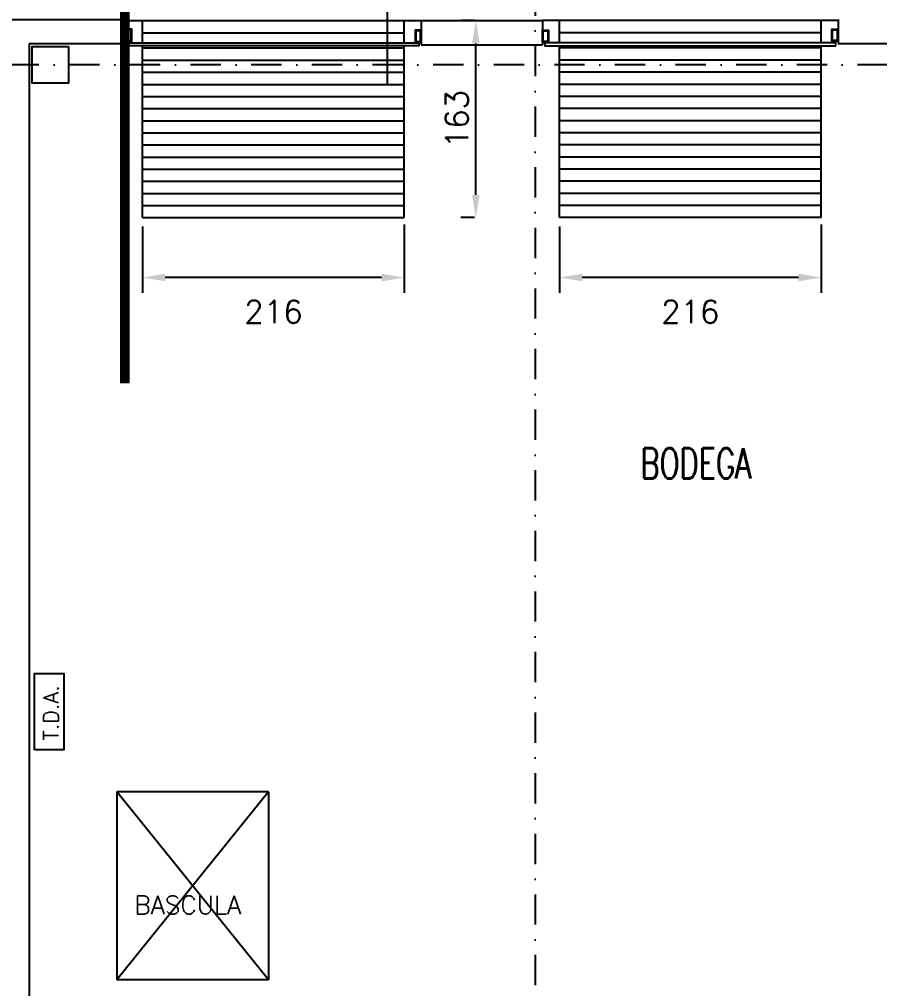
# Model space of a CAD drawing. Header units: millimetres. Extents: x 340 to 1003762, y 22 to 362022.
# Drawn here: x 591966 to 599061, y 299433 to 307432 of the extents above; entities that cross this region are included whole.
import ezdxf

# ---------------------------------------------------------------- set-up
doc = ezdxf.new("R2010")
doc.units = ezdxf.units.MM
doc.set_wipeout_variables(frame=1)
doc.linetypes.add('LSBB_P_002 - PLANTA 1° NIVEL SALA DE VENTAS$0$DASHDOT2', pattern=[0.5, 0.25, -0.125, 0, -0.125])
for name, color, linetype in [('A-DEMOLICION SV', 40, 'Continuous'), ('LSBB_P_002 - PLANTA 1° NIVEL SALA DE VENTAS$0$A-TDA', 14, 'Continuous'), ('LSBB_P_002 - PLANTA 1° NIVEL SALA DE VENTAS$0$A-Textos', 2, 'Continuous'), ('LSBB_P_002 - PLANTA 1° NIVEL SALA DE VENTAS$0$CORTES', 2, 'Continuous'), ('LSBB_P_002 - PLANTA 1° NIVEL SALA DE VENTAS$0$COTAS 125', 2, 'Continuous'), ('LSBB_P_002 - PLANTA 1° NIVEL SALA DE VENTAS$0$EJES', 8, 'LSBB_P_002 - PLANTA 1° NIVEL SALA DE VENTAS$0$DASHDOT2'), ('LSBB_P_002 - PLANTA 1° NIVEL SALA DE VENTAS$0$EQUIPO', 4, 'Continuous'), ('LSBB_P_002 - PLANTA 1° NIVEL SALA DE VENTAS$0$ESTRUCTURA', 5, 'Continuous'), ('LSBB_P_002 - PLANTA 1° NIVEL SALA DE VENTAS$0$LETREROS', 2, 'Continuous'), ('LSBB_P_002 - PLANTA 1° NIVEL SALA DE VENTAS$0$LINEA CORTES', 7, 'Continuous'), ('LSBB_P_002 - PLANTA 1° NIVEL SALA DE VENTAS$0$MUROS', 5, 'Continuous'), ('LSBB_P_002 - PLANTA 1° NIVEL SALA DE VENTAS$0$PUERTAS', 2, 'Continuous'), ('LSBB_P_002 - PLANTA 1° NIVEL SALA DE VENTAS$0$TAB-REJA', 1, 'Continuous')]:
    doc.layers.add(name, color=color, linetype=linetype)
doc.styles.add('LSBB_P_002 - PLANTA 1° NIVEL SALA DE VENTAS$0$ROMANS', font='romans')
doc.dimstyles.new('LSBB_P_002 - PLANTA 1° NIVEL SALA DE VENTAS$0$DIMENSION-125', dxfattribs={"dimscale": 125, "dimtxt": 0.0015, "dimasz": 0.0015, "dimexe": 0.001, "dimexo": 0.0005, "dimgap": 0.0005, "dimtad": 1, "dimdec": 0, "dimlfac": 100, "dimzin": 0, "dimdsep": 46, "dimtxsty": 'LSBB_P_002 - PLANTA 1° NIVEL SALA DE VENTAS$0$ROMANS', "dimcen": 0.004, "dimclrd": 4, "dimclre": 8, "dimclrt": 3, "dimadec": 0, "dimazin": 0, "dimtfac": 1, "dimtdec": 0, "dimtix": 1, "dimtofl": 0, "dimtmove": 2, "dimatfit": 3, "dimfxl": 0, "dimtolj": 1, "dimtzin": 0, "dimarcsym": 0})

# ---------------------------------------------------------------- blocks, each defined once
blk = doc.blocks.new('*D80')
at = {"layer": 'LSBB_P_002 - PLANTA 1° NIVEL SALA DE VENTAS$0$COTAS 125', "color": 8, "linetype": 'Continuous', "lineweight": -2, "transparency": 16777216}
for p, q in [((819.6393, 319.8317), (819.6393, 319.2851)), ((821.7983, 319.8476), (821.7983, 319.2851))]:
    blk.add_line(p, q, dxfattribs=at)
at = {"layer": 'LSBB_P_002 - PLANTA 1° NIVEL SALA DE VENTAS$0$COTAS 125', "linetype": 'Continuous', "lineweight": -2, "transparency": 16777216}
blk.add_line((821.6108, 319.4101), (819.8268, 319.4101), dxfattribs=at)
at = {"layer": 'LSBB_P_002 - PLANTA 1° NIVEL SALA DE VENTAS$0$COTAS 125', "transparency": 16777216}
for points in [[(819.8268, 319.4414), (819.8268, 319.3789), (819.6393, 319.4101)], [(821.6108, 319.4414), (821.6108, 319.3789), (821.7983, 319.4101)]]:
    blk.add_solid(points, dxfattribs=at)
at = {"layer": 'LSBB_P_002 - PLANTA 1° NIVEL SALA DE VENTAS$0$COTAS 125', "color": 2, "transparency": 16777216, "insert": (820.7188, 319.1276), "char_height": 0.1875, "attachment_point": 5, "style": 'LSBB_P_002 - PLANTA 1° NIVEL SALA DE VENTAS$0$ROMANS'}
blk.add_mtext('\\A1;216', dxfattribs=at)
blk = doc.blocks.new('LSBB_P_002 - PLANTA 1° NIVEL SALA DE VENTAS$0$3DDOOR')
at = {"color": 0}
for p, q in [((-0.5, 0), (-0.5, -1)), ((0.5, 0), (-0.5, 0)), ((0.5, -1), (0.5, 0)), ((-0.5, -1), (0.5, -1))]:
    blk.add_line(p, q, dxfattribs=at)
for points in [[(-0.5, 0), (-0.5, -1), (0.5, -1), (0.5, 0)], [(-0.5, 0, 1), (-0.5, -1, 1), (0.5, -1, 1), (0.5, 0, 1)]]:
    blk.add_3dface(points, dxfattribs=at)
blk = doc.blocks.new('*D82')
at = {"layer": 'LSBB_P_002 - PLANTA 1° NIVEL SALA DE VENTAS$0$COTAS 125', "color": 8, "linetype": 'Continuous', "lineweight": -2, "transparency": 16777216}
for p, q in [((818.9373, 321.5302), (818.8245, 321.5302)), ((818.9373, 319.9046), (818.8245, 319.9046))]:
    blk.add_line(p, q, dxfattribs=at)
at = {"layer": 'LSBB_P_002 - PLANTA 1° NIVEL SALA DE VENTAS$0$COTAS 125', "linetype": 'Continuous', "lineweight": -2, "transparency": 16777216}
blk.add_line((818.9495, 320.0921), (818.9495, 321.3427), dxfattribs=at)
at = {"layer": 'LSBB_P_002 - PLANTA 1° NIVEL SALA DE VENTAS$0$COTAS 125', "transparency": 16777216}
for points in [[(818.9182, 321.3427), (818.9807, 321.3427), (818.9495, 321.5302)], [(818.9182, 320.0921), (818.9807, 320.0921), (818.9495, 319.9046)]]:
    blk.add_solid(points, dxfattribs=at)
at = {"layer": 'LSBB_P_002 - PLANTA 1° NIVEL SALA DE VENTAS$0$COTAS 125', "color": 2, "transparency": 16777216, "insert": (818.7932, 320.7174), "char_height": 0.1875, "attachment_point": 5, "rotation": 90, "style": 'LSBB_P_002 - PLANTA 1° NIVEL SALA DE VENTAS$0$ROMANS'}
blk.add_mtext('\\A1;163', dxfattribs=at)
blk = doc.blocks.new('*D85')
at = {"layer": 'LSBB_P_002 - PLANTA 1° NIVEL SALA DE VENTAS$0$COTAS 125', "color": 8, "linetype": 'Continuous', "lineweight": -2, "transparency": 16777216}
for p, q in [((816.2007, 319.8317), (816.2007, 319.2851)), ((818.3597, 319.8476), (818.3597, 319.2851))]:
    blk.add_line(p, q, dxfattribs=at)
at = {"layer": 'LSBB_P_002 - PLANTA 1° NIVEL SALA DE VENTAS$0$COTAS 125', "linetype": 'Continuous', "lineweight": -2, "transparency": 16777216}
blk.add_line((818.1722, 319.4101), (816.3882, 319.4101), dxfattribs=at)
at = {"layer": 'LSBB_P_002 - PLANTA 1° NIVEL SALA DE VENTAS$0$COTAS 125', "transparency": 16777216}
for points in [[(816.3882, 319.4414), (816.3882, 319.3789), (816.2007, 319.4101)], [(818.1722, 319.4414), (818.1722, 319.3789), (818.3597, 319.4101)]]:
    blk.add_solid(points, dxfattribs=at)
at = {"layer": 'LSBB_P_002 - PLANTA 1° NIVEL SALA DE VENTAS$0$COTAS 125', "color": 2, "transparency": 16777216, "insert": (817.2802, 319.1276), "char_height": 0.1875, "attachment_point": 5, "style": 'LSBB_P_002 - PLANTA 1° NIVEL SALA DE VENTAS$0$ROMANS'}
blk.add_mtext('\\A1;216', dxfattribs=at)
blk = doc.blocks.new('LSBB_P_002 - PLANTA 1° NIVEL SALA DE VENTAS$0$JAMB')
at = {"color": 0}
for points in [[(-0.5, -0.5), (0.5, -0.5), (0.5, 0.5), (-0.5, 0.5)], [(-0.375, -0.4375), (0.375, -0.4375), (0.375, 0.4375), (-0.375, 0.4375)]]:
    blk.add_lwpolyline(points, close=True, dxfattribs=at)
blk = doc.blocks.new('LSBB_P_002 - PLANTA 1° NIVEL SALA DE VENTAS$0$A$C18211239')
at = {"layer": 'LSBB_P_002 - PLANTA 1° NIVEL SALA DE VENTAS$0$A-TDA'}
blk.add_lwpolyline([(0, 0.1934), (0.5054, 0.1934), (0.5054, 0), (0, 0)], close=True, dxfattribs=at)
at = {"layer": 'LSBB_P_002 - PLANTA 1° NIVEL SALA DE VENTAS$0$A-TDA', "style": 'LSBB_P_002 - PLANTA 1° NIVEL SALA DE VENTAS$0$ROMANS'}
blk.add_text('T.D.A.', height=0.1, dxfattribs=at).set_placement((0.0614, 0.0346))
blk = doc.blocks.new('LSBB_P_002 - PLANTA 1° NIVEL SALA DE VENTAS', base_point=(223.5696, 14.2202))
at = {"layer": 'LSBB_P_002 - PLANTA 1° NIVEL SALA DE VENTAS$0$CORTES', "color": 1, "const_width": 0.08}
blk.add_lwpolyline([(816.0535, 324.3858), (816.0535, 318.5364)], dxfattribs=at)
at = {"layer": 'LSBB_P_002 - PLANTA 1° NIVEL SALA DE VENTAS$0$EJES'}
for p, q in [((819.4395, 327.8225), (819.4395, 242.5191)), ((877.8587, 321.1656), (769.0572, 321.1656))]:
    blk.add_line(p, q, dxfattribs=at)
at = {"layer": 'LSBB_P_002 - PLANTA 1° NIVEL SALA DE VENTAS$0$EQUIPO'}
for p, q in [((817.2394, 313.6154), (815.9894, 315.1654)), ((817.2394, 315.1654), (815.9894, 313.6154)), ((815.9894, 315.1654), (815.9894, 313.6154)), ((817.2394, 315.1654), (815.9894, 315.1654)), ((817.2394, 315.1654), (817.2394, 313.6154)), ((817.2394, 313.6154), (815.9894, 313.6154))]:
    blk.add_line(p, q, dxfattribs=at)
at = {"layer": 'LSBB_P_002 - PLANTA 1° NIVEL SALA DE VENTAS$0$ESTRUCTURA'}
blk.add_lwpolyline([(815.5895, 321.3156), (815.5895, 321.0156), (815.2895, 321.0156), (815.2895, 321.3156)], close=True, dxfattribs=at)
at = {"layer": 'LSBB_P_002 - PLANTA 1° NIVEL SALA DE VENTAS$0$LINEA CORTES', "color": 1, "ltscale": 3}
blk.add_line((818.2201, 321.006), (818.2201, 324.3611), dxfattribs=at)
at = {"layer": 'LSBB_P_002 - PLANTA 1° NIVEL SALA DE VENTAS$0$MUROS'}
for p, q in [((816.061, 321.5406), (816.061, 321.3406)), ((818.4994, 321.5302), (819.4996, 321.5302)), ((818.4994, 321.5302), (818.4994, 321.3302)), ((819.4996, 321.5302), (819.4996, 321.3302)), ((821.938, 321.5406), (821.938, 321.3406)), ((815.2645, 321.3406), (815.2645, 313.3406)), ((818.4994, 321.3302), (819.2335, 321.3302)), ((818.4994, 321.3302), (819.4996, 321.3302))]:
    blk.add_line(p, q, dxfattribs=at)
at = {"layer": 'LSBB_P_002 - PLANTA 1° NIVEL SALA DE VENTAS$0$MUROS', "color": 5}
for p, q in [((818.4994, 321.5302), (819.4996, 321.5302)), ((815.2645, 321.3406), (816.061, 321.3406)), ((818.4994, 321.3302), (819.4996, 321.3302)), ((818.4994, 321.3302), (819.4996, 321.3302)), ((821.938, 321.3406), (823.374, 321.3406))]:
    blk.add_line(p, q, dxfattribs=at)
at = {"layer": 'LSBB_P_002 - PLANTA 1° NIVEL SALA DE VENTAS$0$PUERTAS', "color": 8}
for p, q in [((816.061, 321.5302), (818.4994, 321.5302)), ((816.2007, 321.3468), (816.2007, 321.5302)), ((818.3597, 321.3468), (818.3597, 321.5302)), ((821.938, 321.5302), (819.4996, 321.5302)), ((819.6393, 321.3468), (819.6393, 321.5302)), ((821.7983, 321.3468), (821.7983, 321.5302)), ((816.2007, 321.4302), (818.3597, 321.4302)), ((821.7983, 321.4302), (819.6393, 321.4302)), ((816.2007, 319.9046), (816.2007, 321.3218)), ((818.3597, 319.9046), (818.3597, 321.3218)), ((819.6393, 319.9046), (819.6393, 321.3218)), ((821.7983, 319.9046), (821.7983, 321.3218)), ((816.2007, 321.3046), (818.3597, 321.3046)), ((821.7983, 321.3046), (819.6393, 321.3046)), ((816.2007, 321.2046), (818.3597, 321.2046)), ((821.7983, 321.2046), (819.6393, 321.2046)), ((816.2007, 321.1046), (818.3597, 321.1046)), ((821.7983, 321.1046), (819.6393, 321.1046)), ((816.2007, 321.0046), (818.3597, 321.0046)), ((821.7983, 321.0046), (819.6393, 321.0046)), ((816.2007, 320.9046), (818.3597, 320.9046)), ((821.7983, 320.9046), (819.6393, 320.9046)), ((816.2007, 320.8046), (818.3597, 320.8046)), ((821.7983, 320.8046), (819.6393, 320.8046)), ((816.2007, 320.7046), (818.3597, 320.7046)), ((821.7983, 320.7046), (819.6393, 320.7046)), ((816.2007, 320.6046), (818.3597, 320.6046)), ((821.7983, 320.6046), (819.6393, 320.6046)), ((816.2007, 320.5046), (818.3597, 320.5046)), ((821.7983, 320.5046), (819.6393, 320.5046)), ((816.2007, 320.4046), (818.3597, 320.4046)), ((821.7983, 320.4046), (819.6393, 320.4046)), ((816.2007, 320.3046), (818.3597, 320.3046)), ((821.7983, 320.3046), (819.6393, 320.3046)), ((816.2007, 320.2046), (818.3597, 320.2046)), ((821.7983, 320.2046), (819.6393, 320.2046)), ((816.2007, 320.1046), (818.3597, 320.1046)), ((821.7983, 320.1046), (819.6393, 320.1046)), ((816.2007, 320.0046), (818.3597, 320.0046)), ((821.7983, 320.0046), (819.6393, 320.0046)), ((816.2007, 319.9046), (818.3597, 319.9046)), ((821.7983, 319.9046), (819.6393, 319.9046))]:
    blk.add_line(p, q, dxfattribs=at)
at = {"layer": 'LSBB_P_002 - PLANTA 1° NIVEL SALA DE VENTAS$0$PUERTAS', "color": 4, "zscale": 2}
for name, p, xscale, yscale, rotation in [('LSBB_P_002 - PLANTA 1° NIVEL SALA DE VENTAS$0$JAMB', (816.088, 321.4096), 0.05000000000001137, 0.09999999999999432, 1.175736565768262e-08), ('LSBB_P_002 - PLANTA 1° NIVEL SALA DE VENTAS$0$JAMB', (818.4744, 321.4027), 0.05000000000001137, 0.09999999999999432, 1.175736565768262e-08), ('LSBB_P_002 - PLANTA 1° NIVEL SALA DE VENTAS$0$JAMB', (819.5246, 321.4027), -0.05000000000001137, 0.09999999999999432, 1.175739505754336e-08), ('LSBB_P_002 - PLANTA 1° NIVEL SALA DE VENTAS$0$JAMB', (821.9109, 321.4096), -0.05000000000001137, 0.09999999999999432, 1.175739505754336e-08), ('LSBB_P_002 - PLANTA 1° NIVEL SALA DE VENTAS$0$3DDOOR', (817.2802, 321.3218), 2.399999999999977, -0.02500000000000568, 1.175159825186302e-08), ('LSBB_P_002 - PLANTA 1° NIVEL SALA DE VENTAS$0$3DDOOR', (820.7188, 321.3218), -2.399999999999977, -0.02500000000000568, 1.175155972532593e-08)]:
    blk.add_blockref(name, p, dxfattribs=dict(at, xscale=xscale, yscale=yscale, rotation=rotation))
at = {"layer": 'LSBB_P_002 - PLANTA 1° NIVEL SALA DE VENTAS$0$TAB-REJA', "xscale": 1.25, "yscale": 1.25, "zscale": 1.25, "rotation": 90}
blk.add_blockref('LSBB_P_002 - PLANTA 1° NIVEL SALA DE VENTAS$0$A$C18211239', (815.5507, 315.512), dxfattribs=at)
at = {"layer": 'LSBB_P_002 - PLANTA 1° NIVEL SALA DE VENTAS$0$A-Textos', "color": 2, "insert": (820.7655, 318.0008, 0), "char_height": 0.25, "width": 3.652653, "attachment_point": 2, "style": 'LSBB_P_002 - PLANTA 1° NIVEL SALA DE VENTAS$0$ROMANS'}
blk.add_mtext('{\\W0.7;BODEGA}', dxfattribs=at)
at = {"layer": 'LSBB_P_002 - PLANTA 1° NIVEL SALA DE VENTAS$0$LETREROS', "style": 'LSBB_P_002 - PLANTA 1° NIVEL SALA DE VENTAS$0$ROMANS'}
blk.add_text('BASCULA', height=0.15, dxfattribs=at).set_placement((816.1335, 314.1565))
at = {"layer": 'LSBB_P_002 - PLANTA 1° NIVEL SALA DE VENTAS$0$COTAS 125', "color": 2}
dim = blk.add_linear_dim(base=(818.9495, 321.5302), p1=(818.9998, 319.9046), p2=(818.9998, 321.5302), angle=270, dimstyle='LSBB_P_002 - PLANTA 1° NIVEL SALA DE VENTAS$0$DIMENSION-125', override={"dimclrd": 256, "dimclrt": 2, "dimfxl": 0.005}, dxfattribs=at)
dim.commit()
dim.dimension.update_dxf_attribs({"geometry": '*D82', "text_midpoint": (818.7932, 320.7174)})
for base, p1, p2, picture, middle in [((816.2007, 319.4101), (818.3597, 319.9101), (816.2007, 319.8942), '*D85', (817.2802, 319.1276)), ((819.6393, 319.4101), (821.7983, 319.9101), (819.6393, 319.8942), '*D80', (820.7188, 319.1276))]:
    dim = blk.add_linear_dim(base=base, p1=p1, p2=p2, dimstyle='LSBB_P_002 - PLANTA 1° NIVEL SALA DE VENTAS$0$DIMENSION-125', override={"dimclrd": 256, "dimclrt": 2, "dimfxl": 0.005}, dxfattribs=at)
    dim.commit()
    dim.dimension.update_dxf_attribs({"geometry": picture, "text_midpoint": middle, "dimtype": 128})
at = {"color": 1}
blk.add_wipeout([(813.6245, 321.5406), (813.6245, 323.4325), (815.9182, 323.4325), (815.911, 321.5406)], dxfattribs=at)
at = {"layer": 'LSBB_P_002 - PLANTA 1° NIVEL SALA DE VENTAS$0$MUROS', "color": 5}
blk.add_line((815.0645, 321.5406), (816.061, 321.5406), dxfattribs=at)

msp = doc.modelspace()

# ---------------------------------------------------------------- block references
at = {"layer": 'A-DEMOLICION SV', "xscale": 1000, "yscale": 1000, "zscale": 1000}
msp.add_blockref('LSBB_P_002 - PLANTA 1° NIVEL SALA DE VENTAS', (350.9, 111.5), dxfattribs=at)

doc.saveas('drawing.dxf')
